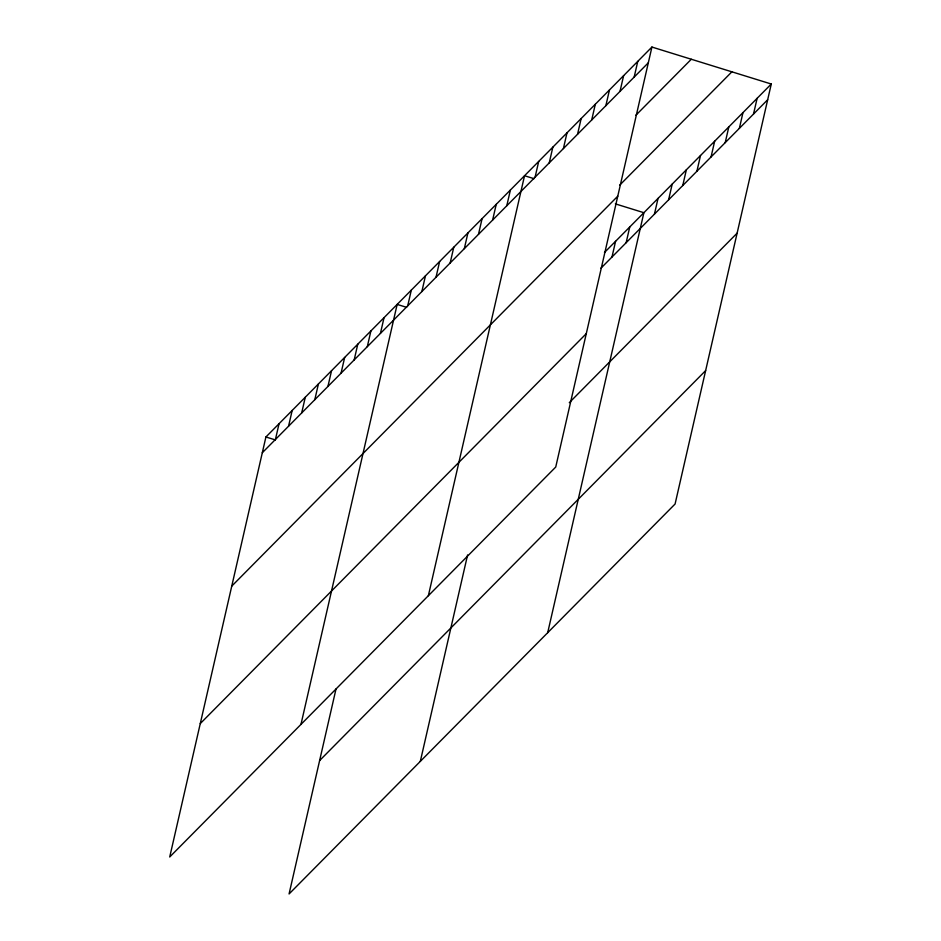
<?xml version="1.0" encoding="UTF-8"?>
<svg xmlns="http://www.w3.org/2000/svg" width="941" height="941" viewBox="0 0 941 941"><rect width="100%" height="100%" fill="white"/><g stroke="black" fill="none" stroke-linecap="round" stroke-linejoin="round"><path stroke-width="1.41" d="M651.925 47.05L265.915 436.989L169.721 856.98L555.731 467.042L651.925 47.05L771.279 84.02L675.085 504.011L289.075 893.95L336.019 688.953M275.431 439.471L279.042 423.732M288.558 426.202L292.169 410.476M301.685 412.946L305.284 397.22M314.812 399.69L318.411 383.952M327.939 386.433L331.538 370.695M341.054 373.177L344.665 357.439M354.181 359.921L357.78 344.183M367.308 346.664L370.907 330.926M380.435 333.396L384.034 317.67M300.967 724.405L397.161 304.413L406.665 307.354M407.712 305.849L411.311 290.11M421.862 291.545L425.461 275.819M436.012 277.254L439.623 261.516M450.174 262.951L453.774 247.224M464.325 248.659L467.924 232.921M478.475 234.356L482.086 218.618M492.625 220.065L496.236 204.326M506.787 205.761L510.387 190.023M428.355 595.724L524.537 175.732L534.053 178.672M535.088 177.167L538.699 161.429M549.25 162.864L552.849 147.137M420.321 761.375L467.595 554.943M563.4 148.572L567 132.834M577.551 134.269L581.162 118.542M591.701 119.978L595.312 104.239M605.863 105.674L609.462 89.948M620.013 91.383L623.612 75.645M634.163 77.08L637.775 61.353M611.979 257.022L615.59 241.296M626.141 242.731L629.741 226.993M547.697 632.693L643.891 212.701L615.367 203.868M654.442 214.136L658.041 198.398M668.592 199.833L672.203 184.107M682.754 185.542L686.354 169.803M696.905 171.238L700.504 155.512M711.055 156.947L714.666 141.209M725.217 142.644L728.816 126.906M739.367 128.352L742.967 112.614M753.518 114.049L757.129 98.311M262.316 452.727L648.325 62.788M635.704 115.414L691.306 59.248M619.672 185.177L731.886 71.822M231.757 586.125L617.767 196.187M604.463 252.529L771.279 84.02M600.864 268.256L767.668 99.758M200.28 723.582L586.29 333.643M569.293 402.689L737.121 233.156M319.634 760.54L705.644 370.601M265.915 436.989L275.419 439.929"/></g></svg>
